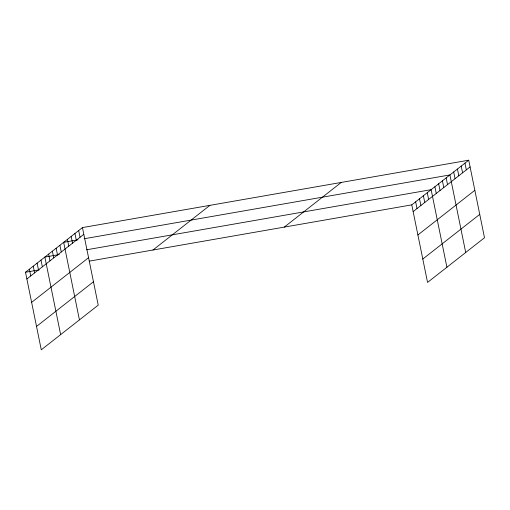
<?xml version="1.0" encoding="UTF-8"?>
<svg xmlns="http://www.w3.org/2000/svg" width="510" height="510" viewBox="0 0 510 510"><rect width="100%" height="100%" fill="white"/><g stroke="black" fill="none" stroke-linecap="round" stroke-linejoin="round"><path stroke-width="0.76" d="M82.448 227.587L98.226 305.139L41.278 349.803L25.5 272.251L82.448 227.587L468.722 160.197L484.5 237.749L427.552 282.412L411.774 204.861L468.722 160.197M26.871 278.976L83.818 234.319M31.626 302.353L88.574 257.69M36.522 326.432L93.47 281.769M152.968 250.015L209.922 205.351M284.299 227.097L341.254 182.433M413.138 211.586L470.092 166.923M417.894 234.957L474.848 190.294M422.796 259.042L479.744 214.378M78.075 239.815L63.654 242.326L79.432 319.878M84.144 238.756L449.928 174.936L465.706 252.488M59.281 254.554L44.861 257.065L60.639 334.617M86.592 249.785L431.135 189.675L446.913 267.227M25.5 272.251L39.155 269.866M89.237 261.133L411.774 204.861M464.961 163.143L466.331 169.875M461.206 166.094L462.576 172.82M457.444 169.04L458.815 175.765M453.69 171.985L455.054 178.717M446.167 177.882L447.538 184.607M442.412 180.833L443.783 187.559M438.651 183.778L440.022 190.504M434.896 186.724L436.26 193.456M427.265 192.71L428.629 199.435M423.389 195.751L424.76 202.476M419.52 198.785L420.884 205.511M415.644 201.82L417.014 208.552M78.693 230.539L80.057 237.265M74.932 233.484L76.302 240.21M71.17 236.43L72.541 243.162M67.416 239.381L68.786 246.107M59.899 245.278L61.264 252.004M56.138 248.223L57.509 254.949M52.377 251.169L53.748 257.901M48.622 254.12L49.993 260.846M40.991 260.106L42.362 266.832M37.115 263.141L38.486 269.866M33.246 266.175L34.616 272.907M29.37 269.216L30.74 275.942"/></g></svg>
